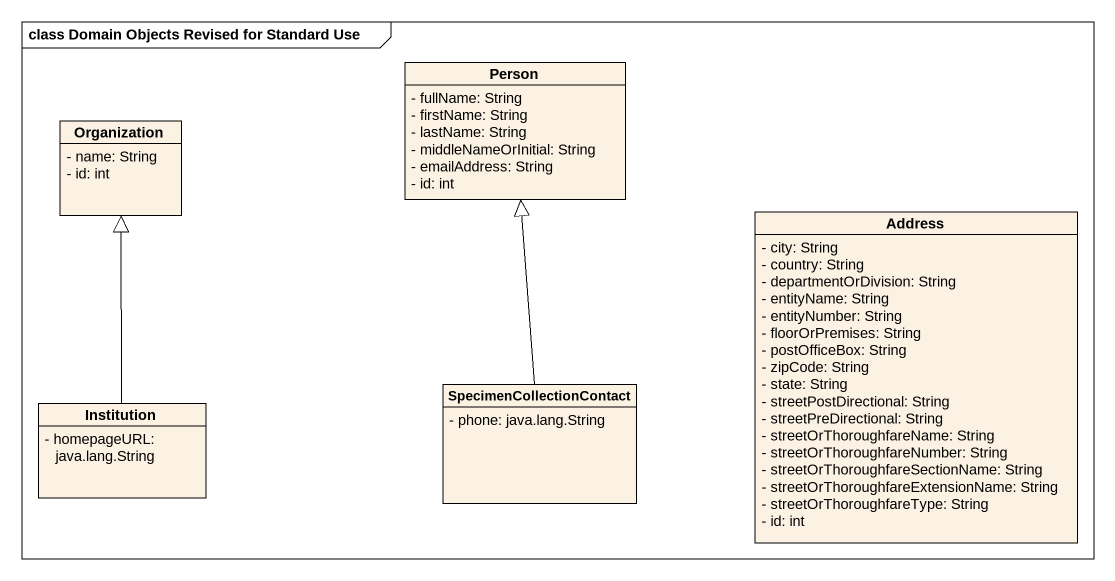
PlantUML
@startuml
mainframe class Domain Objects Revised for Standard Use
hide circle
hide empty members
skinparam classAttributeIconSize 0
class "Person" as Person_ {
  - fullName: String
  - firstName: String
  - lastName: String
  - middleNameOrInitial: String
  - emailAddress: String
  - id: int
}
class Organization {
  - name: String
  - id: int
}
class Address {
  - city: String
  - country: String
  - departmentOrDivision: String
  - entityName: String
  - entityNumber: String
  - floorOrPremises: String
  - postOfficeBox: String
  - zipCode: String
  - state: String
  - streetPostDirectional: String
  - streetPreDirectional: String
  - streetOrThoroughfareName: String
  - streetOrThoroughfareNumber: String
  - streetOrThoroughfareSectionName: String
  - streetOrThoroughfareExtensionName: String
  - streetOrThoroughfareType: String
  - id: int
}
class Institution {
  - homepageURL: java.lang.String
}
class SpecimenCollectionContact {
  - phone: java.lang.String
}
Institution -up-|> Organization
SpecimenCollectionContact -up-|> Person_
@enduml
